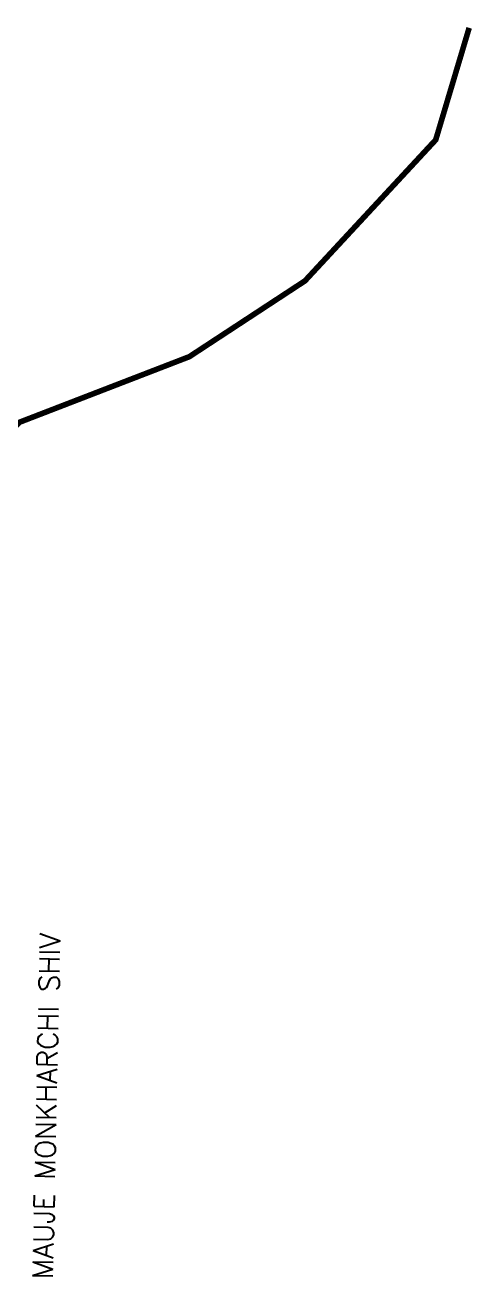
# Model space of a CAD drawing. Header units: metres. Extents: x 291404 to 294611, y 2095644 to 2100556.
# Drawn here: x 293013 to 293211, y 2099488 to 2100044 of the extents above; entities that cross this region are included whole.
import ezdxf

# ---------------------------------------------------------------- set-up
doc = ezdxf.new("R2010")
doc.units = ezdxf.units.M
doc.header["$MEASUREMENT"] = 0
doc.linetypes.add('DIVIDE', pattern=[1.25, 0.5, -0.25, 0, -0.25, 0, -0.25])
doc.layers.add('TEXT_MAPOUT', color=7, linetype='Continuous')
doc.layers.add('V_DIVIDE_LINE', color=7, linetype='DIVIDE')
doc.styles.get("Standard").update_dxf_attribs({"font": 'simplex.shx'})

msp = doc.modelspace()

# ---------------------------------------------------------------- linework, layer by layer
at = {"layer": 'V_DIVIDE_LINE', "ltscale": 10, "const_width": 2.493610258846112, "flags": 128}
msp.add_lwpolyline([(292976.6632751311, 2099832.131109893), (292979.0381956325, 2099838.26522188), (293010.3409975163, 2099867.243340452), (293085.6264349073, 2099896.305005081), (293136.9740052479, 2099929.966719774), (293195.0772069033, 2099992.619325826), (293209.9474996986, 2100042.393841147)], dxfattribs=at)

# ---------------------------------------------------------------- texts
at = {"layer": 'TEXT_MAPOUT'}
msp.add_text('MAUJE MONKHARCHI SHIV', height=8.976996931846001, rotation=88.77730049483061, dxfattribs=at).set_placement((293024.9621693747, 2099486.395034343))

doc.saveas('drawing.dxf')
